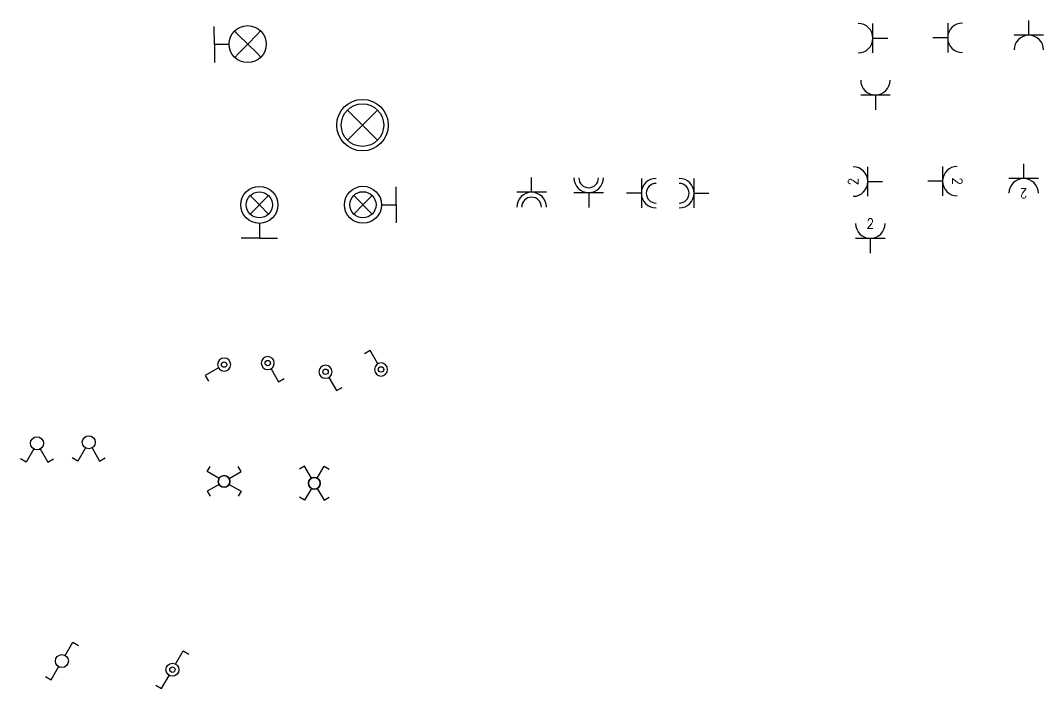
# Model space of a CAD drawing. Header units: inches. Extents: x -114 to 163, y -251 to 267.
# Drawn here: x 81.09 to 88.07, y 74.82 to 79.38 of the extents above; entities that cross this region are included whole.
import ezdxf
from ezdxf.enums import TextEntityAlignment as Align

# ---------------------------------------------------------------- set-up
doc = ezdxf.new("R2010")
doc.units = ezdxf.units.IN
doc.header["$MEASUREMENT"] = 0
doc.styles.add('simplex', font='simplex.shx')

msp = doc.modelspace()

# ---------------------------------------------------------------- linework, layer by layer
at = {"ltscale": 3}
for p, q in [((86.9042, 79.1538), (86.9042, 79.355)), ((87.4142, 79.3577), (87.4142, 79.1565)), ((87.9678, 79.2748), (87.9678, 79.3754)), ((86.9042, 79.2544), (87.0048, 79.2544)), ((87.4142, 79.2571), (87.3136, 79.2571)), ((88.0684, 79.2748), (87.8672, 79.2748)), ((86.8204, 78.8669), (87.0216, 78.8669)), ((86.921, 78.8669), (86.921, 78.7664)), ((86.8693, 78.1751), (86.8693, 78.3763)), ((87.3792, 78.379), (87.3792, 78.1778)), ((87.9328, 78.2962), (87.9328, 78.3968)), ((84.5746, 78.2023), (84.5746, 78.3029)), ((85.3236, 78.2969), (85.3236, 78.0957)), ((85.683, 78.0957), (85.683, 78.2969)), ((86.8693, 78.2757), (86.9699, 78.2757)), ((87.3792, 78.2784), (87.2786, 78.2784)), ((88.0334, 78.2962), (87.8322, 78.2962)), ((84.6752, 78.2023), (84.4741, 78.2023)), ((84.8636, 78.2003), (85.0648, 78.2003)), ((84.9642, 78.2003), (84.9642, 78.0997)), ((85.3236, 78.1963), (85.223, 78.1963)), ((85.683, 78.1963), (85.7836, 78.1963)), ((86.7854, 77.8883), (86.9866, 77.8883)), ((86.886, 77.8883), (86.886, 77.7877))]:
    msp.add_line(p, q, dxfattribs=at)
at = {"color": 5}
for p, q in [((82.637, 79.2137), (82.5733, 79.2761)), ((82.5733, 79.2761), (82.7008, 79.1514)), ((82.637, 79.2137), (82.6994, 79.2775)), ((82.637, 79.2137), (82.5747, 79.15)), ((83.5232, 78.5583), (83.3181, 78.7634)), ((83.4207, 78.6609), (83.5232, 78.7634)), ((83.4207, 78.6609), (83.3181, 78.5583)), ((83.4207, 78.6609), (83.5232, 78.5583)), ((82.7167, 78.1167), (82.6537, 78.1797)), ((82.6537, 78.0536), (82.7798, 78.1797)), ((83.4868, 78.054), (83.3607, 78.1801)), ((83.4237, 78.1171), (83.4868, 78.1801)), ((82.7167, 78.1167), (82.6537, 78.0536)), ((82.7167, 78.1167), (82.7797, 78.0537)), ((83.4237, 78.1171), (83.3607, 78.054)), ((83.4237, 78.1171), (83.4868, 78.054))]:
    msp.add_line(p, q, dxfattribs=at)
at = {"color": 3}
for p, q in [((83.473, 77.1216), (83.4344, 77.0993)), ((83.5249, 77.0316), (83.473, 77.1216)), ((82.4379, 77.0039), (82.3479, 76.952)), ((82.3479, 76.952), (82.3702, 76.9134)), ((82.7962, 76.9983), (82.8482, 76.9083)), ((82.8482, 76.9083), (82.8868, 76.9305)), ((83.1905, 76.9385), (83.2425, 76.8485)), ((83.2425, 76.8485), (83.281, 76.8708)), ((81.5302, 76.4574), (81.4783, 76.3674)), ((81.5748, 76.4574), (81.6267, 76.3674)), ((81.4783, 76.3674), (81.4397, 76.3897)), ((81.6267, 76.3674), (81.6653, 76.3897)), ((82.3606, 76.2956), (82.3807, 76.3303)), ((82.592, 76.2956), (82.572, 76.3303)), ((83.0251, 76.3319), (82.9904, 76.3118)), ((83.0719, 76.2509), (83.0251, 76.3319)), ((83.112, 76.2509), (83.1587, 76.3319)), ((83.1587, 76.3319), (83.1934, 76.3118)), ((82.4416, 76.2489), (82.3606, 76.2956)), ((82.511, 76.2489), (82.592, 76.2956)), ((82.4416, 76.2088), (82.3606, 76.162)), ((82.511, 76.2088), (82.592, 76.162)), ((83.0719, 76.1815), (83.0251, 76.1005)), ((83.112, 76.1815), (83.1587, 76.1005)), ((82.3606, 76.162), (82.3807, 76.1273)), ((82.592, 76.162), (82.572, 76.1273)), ((83.0251, 76.1005), (82.9904, 76.1205)), ((83.1587, 76.1005), (83.1934, 76.1205)), ((81.3913, 75.0414), (81.4432, 75.1314)), ((81.4432, 75.1314), (81.4818, 75.1091)), ((82.1455, 74.9822), (82.1975, 75.0722)), ((82.1975, 75.0722), (82.2361, 75.0499)), ((81.2948, 74.8743), (81.3467, 74.9643)), ((81.2562, 74.8965), (81.2948, 74.8743)), ((82.0491, 74.815), (82.101, 74.905)), ((82.0105, 74.8373), (82.0491, 74.815))]:
    msp.add_line(p, q, dxfattribs=at)
for p, q in [((81.1769, 76.4504), (81.1249, 76.3604)), ((81.2214, 76.4504), (81.2734, 76.3604)), ((81.1249, 76.3604), (81.0864, 76.3826)), ((81.2734, 76.3604), (81.312, 76.3826))]:
    msp.add_line(p, q)
at = {"color": 5}
for centre, radius in [((82.637, 79.2137), 0.1264), ((83.4207, 78.6609), 0.1757), ((83.4207, 78.6609), 0.145), ((82.7167, 78.1167), 0.1264), ((82.7167, 78.1167), 0.0892), ((83.4237, 78.1171), 0.1264), ((83.4237, 78.1171), 0.0892)]:
    msp.add_circle(centre, radius, dxfattribs=at)
at = {"color": 3}
for centre, radius in [((82.4765, 77.0262), 0.0185), ((82.774, 77.0368), 0.0185), ((83.5472, 76.993), 0.0185), ((83.1682, 76.9771), 0.0185), ((81.369, 75.0028), 0.0445), ((82.1233, 74.9436), 0.0445), ((82.1233, 74.9436), 0.0185)]:
    msp.add_circle(centre, radius, dxfattribs=at)
at = {"ltscale": 3}
for centre, radius, start, end in [((86.8036, 79.2544), 0.1006, 270, 90), ((87.5148, 79.2571), 0.1006, 90, 270), ((87.9678, 79.1742), 0.1006, 0, 180), ((86.921, 78.9675), 0.1006, 180, 0), ((86.7687, 78.2757), 0.1006, 270, 90), ((87.4798, 78.2784), 0.1006, 90, 270), ((84.9642, 78.3009), 0.1006, 180, 0), ((84.9642, 78.3009), 0.0671, 180, 0), ((85.4242, 78.1963), 0.1006, 90, 270), ((85.5824, 78.1963), 0.1006, 270, 90), ((87.9328, 78.1956), 0.1006, 0, 180), ((84.5746, 78.1017), 0.1006, 0, 180), ((85.4242, 78.1963), 0.0671, 90, 270), ((85.5824, 78.1963), 0.0671, 270, 90), ((84.5746, 78.1017), 0.0671, 0, 180), ((86.886, 77.9889), 0.1006, 180, 0)]:
    msp.add_arc(centre, radius, start, end, dxfattribs=at)
at = {"color": 3, "extrusion": (0, 0, -1)}
for centre, major_axis, start_param, end_param in [((82.774, 77.0368), (-0.0315, -0.0315), 3.926991, 10.210176), ((82.4765, 77.0262), (-0.0315, 0.0315), 3.926991, 10.210176), ((83.1682, 76.9771), (-0.0315, -0.0315), 3.926991, 10.210176), ((83.5472, 76.993), (0.0315, 0.0315), 3.926991, 10.210176), ((82.4763, 76.2288), (-0.0283, -0.0283), 2.356194490192296, 8.639379797371882), ((83.0919, 76.2162), (-0.0283, 0.0283), 2.356194490192296, 8.639379797371882)]:
    msp.add_ellipse(centre, major_axis=major_axis, ratio=1, start_param=start_param, end_param=end_param, dxfattribs=at)
msp.add_ellipse((81.1992, 76.4889), major_axis=(-0.0315, -0.0315), ratio=1, start_param=5.497787, end_param=11.780972)
at = {"color": 3}
for centre, major_axis in [((81.5525, 76.496), (-0.0315, -0.0315)), ((82.4763, 76.2288), (-0.0283, 0.0283)), ((83.0919, 76.2162), (0.0283, 0.0283))]:
    msp.add_ellipse(centre, major_axis=major_axis, ratio=1, start_param=5.497787, end_param=11.780972, dxfattribs=at)
at = {"layer": 'Defpoints', "color": 5}
for p, q in [((82.4098, 79.2112), (82.4084, 79.3341)), ((82.5733, 79.2761), (82.5467, 79.3021)), ((82.6994, 79.2775), (82.7251, 79.3043)), ((82.5107, 79.2123), (82.4098, 79.2112)), ((82.4098, 79.2112), (82.4112, 79.0882)), ((82.5747, 79.15), (82.5487, 79.1234)), ((82.7008, 79.1514), (82.7274, 79.1254)), ((83.651, 78.1171), (83.651, 78.24)), ((83.5501, 78.1171), (83.651, 78.1171)), ((83.651, 78.1171), (83.651, 77.9941)), ((82.7167, 77.9903), (82.7167, 77.8894)), ((82.7167, 77.8894), (82.5937, 77.8894)), ((82.7167, 77.8894), (82.8397, 77.8894))]:
    msp.add_line(p, q, dxfattribs=at)

# ---------------------------------------------------------------- texts
at = {"style": 'simplex', "width": 0.9}
for rotation, p in [(90, (86.7687, 78.2757)), (270, (87.4798, 78.2784)), (180, (87.9328, 78.1956))]:
    msp.add_text('2', height=0.0671, rotation=rotation, dxfattribs=at).set_placement(p, align=Align.MIDDLE_CENTER)
msp.add_text('2', height=0.0671, dxfattribs=at).set_placement((86.886, 77.9889), align=Align.MIDDLE_CENTER)

doc.saveas('drawing.dxf')
